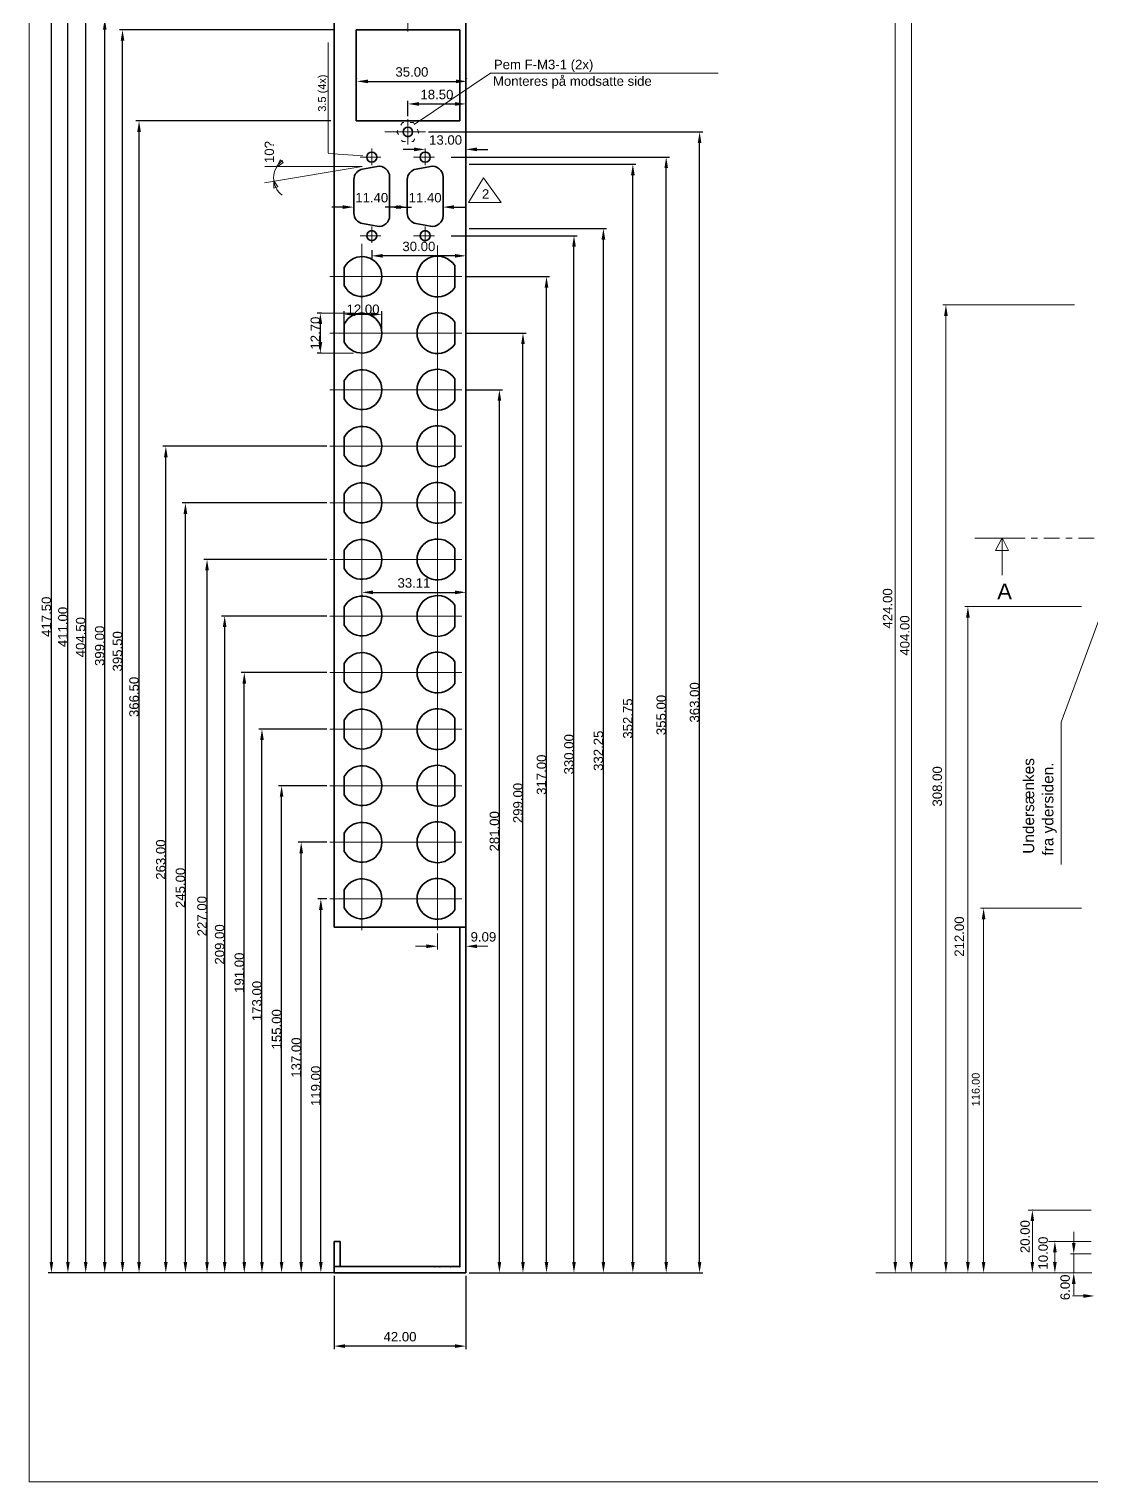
# Model space of a CAD drawing. Extents: x 20 to 965, y 10 to 705.
# Drawn here: x 20 to 358.3, y 10 to 472.3 of the extents above; entities that cross this region are included whole.
import ezdxf
from ezdxf.enums import TextEntityAlignment as Align

# ---------------------------------------------------------------- set-up
doc = ezdxf.new("R2010")
doc.units = 0
doc.header["$MEASUREMENT"] = 0
doc.linetypes.add('CENT', pattern=[11, 5, -2, 2, -2])
doc.linetypes.add('SKJUL1', pattern=[3, 1, -2])
doc.layers.get('0').update_dxf_attribs({"linetype": 'CONTINUOUS'})
doc.layers.get('DEFPOINTS').update_dxf_attribs({"linetype": 'CONTINUOUS'})
for name, color, linetype, lineweight in [('110-1', 10, 'CONTINUOUS', 20), ('110-1M', 3, 'CONTINUOUS', 35), ('110-2DIM', 1, 'CONTINUOUS', 13)]:
    doc.layers.add(name, color=color, linetype=linetype, lineweight=lineweight)
doc.styles.get("Standard").update_dxf_attribs({"font": 'ARIAL.TTF'})
doc.dimstyles.get("Standard").update_dxf_attribs({"dimtxt": 0.18, "dimasz": 0.18, "dimexe": 0.18, "dimexo": 0.0625, "dimgap": 0.09, "dimtad": 0, "dimtih": 1, "dimtoh": 1, "dimdec": 4, "dimzin": 0, "dimdsep": 46, "dimtxsty": 'Standard', "dimcen": 0.09, "dimadec": 0, "dimazin": 0, "dimtfac": 1, "dimtdec": 4, "dimtofl": 0, "dimtmove": 0, "dimatfit": 3, "dimfxl": 0, "dimtolj": 1, "dimtzin": 0, "dimarcsym": 0})

# ---------------------------------------------------------------- blocks, each defined once
blk = doc.blocks.new('*D6')
at = {"color": 0, "linetype": 'ByBlock'}
for p, q in [((61.57, 294.43), (58.07, 294.43)), ((65.07, 294.19), (65.07, 293.43)), ((76.47, 295.34), (76.47, 295.43)), ((79.97, 294.43), (83.47, 294.43))]:
    blk.add_line(p, q, dxfattribs=at)
for points in [[(61.57, 295.01), (61.57, 293.85), (65.07, 294.43)], [(79.97, 295.01), (79.97, 293.85), (76.47, 294.43)]]:
    blk.add_solid(points, dxfattribs=at)
at = {"layer": 'DEFPOINTS', "color": 0, "linetype": 'ByBlock'}
for p in [(65.07, 295.19), (76.47, 294.43), (76.47, 294.34)]:
    blk.add_point(p, dxfattribs=at)
at = {"color": 0, "linetype": 'ByBlock'}
blk.add_text('11.40', height=3, dxfattribs=at).set_placement((70.77, 297.43), align=Align.MIDDLE_CENTER)
blk = doc.blocks.new('*D7')
at = {"color": 0, "linetype": 'ByBlock'}
for p, q in [((125.46, 287.29), (151.57, 287.29)), ((121.96, 286.53), (121.96, 286.29)), ((155.07, 286.53), (155.07, 286.29))]:
    blk.add_line(p, q, dxfattribs=at)
for points in [[(125.46, 287.87), (125.46, 286.7), (121.96, 287.29)], [(151.57, 287.87), (151.57, 286.7), (155.07, 287.29)]]:
    blk.add_solid(points, dxfattribs=at)
at = {"layer": 'DEFPOINTS', "color": 0, "linetype": 'ByBlock'}
for p in [(121.96, 287.53), (155.07, 287.53), (155.07, 287.29)]:
    blk.add_point(p, dxfattribs=at)
at = {"color": 0, "linetype": 'ByBlock'}
blk.add_text('33.11', height=3, dxfattribs=at).set_placement((138.52, 290.29), align=Align.MIDDLE_CENTER)
blk = doc.blocks.new('*D8')
at = {"color": 0, "linetype": 'ByBlock'}
for p, q in [((113.07, 75.53), (113.07, 52.21)), ((155.07, 75.53), (155.07, 52.21)), ((151.57, 53.21), (116.57, 53.21))]:
    blk.add_line(p, q, dxfattribs=at)
for points in [[(116.57, 53.8), (116.57, 52.63), (113.07, 53.21)], [(151.57, 53.8), (151.57, 52.63), (155.07, 53.21)]]:
    blk.add_solid(points, dxfattribs=at)
at = {"layer": 'DEFPOINTS', "color": 0, "linetype": 'ByBlock'}
for p in [(113.07, 76.53), (155.07, 76.53), (113.07, 53.21)]:
    blk.add_point(p, dxfattribs=at)
at = {"color": 0, "linetype": 'ByBlock'}
blk.add_text('42.00', height=3, dxfattribs=at).set_placement((134.07, 56.21), align=Align.MIDDLE_CENTER)
blk = doc.blocks.new('*D10')
at = {"color": 0, "linetype": 'ByBlock'}
for p, q in [((120.07, 452.53), (120.07, 452.58)), ((123.57, 451.58), (151.57, 451.58)), ((155.07, 452.53), (155.07, 452.58))]:
    blk.add_line(p, q, dxfattribs=at)
for points in [[(123.57, 452.16), (123.57, 450.99), (120.07, 451.58)], [(151.57, 452.16), (151.57, 450.99), (155.07, 451.58)]]:
    blk.add_solid(points, dxfattribs=at)
at = {"layer": 'DEFPOINTS', "color": 0, "linetype": 'ByBlock'}
for p in [(120.07, 451.53), (155.07, 451.58), (155.07, 451.53)]:
    blk.add_point(p, dxfattribs=at)
at = {"color": 0, "linetype": 'ByBlock'}
blk.add_text('35.00', height=3, dxfattribs=at).set_placement((137.57, 454.58), align=Align.MIDDLE_CENTER)
blk = doc.blocks.new('*D12')
at = {"color": 0, "linetype": 'ByBlock'}
for p, q in [((155.07, 499.53), (155.07, 447.45)), ((136.58, 444.56), (136.58, 449.45)), ((140.08, 448.45), (151.57, 448.45))]:
    blk.add_line(p, q, dxfattribs=at)
for points in [[(140.08, 449.03), (140.08, 447.87), (136.58, 448.45)], [(151.57, 449.03), (151.57, 447.87), (155.07, 448.45)]]:
    blk.add_solid(points, dxfattribs=at)
at = {"layer": 'DEFPOINTS', "color": 0, "linetype": 'ByBlock'}
for p in [(155.07, 500.53), (155.07, 448.45), (136.58, 443.56)]:
    blk.add_point(p, dxfattribs=at)
at = {"color": 0, "linetype": 'ByBlock'}
blk.add_text('18.50', height=3, dxfattribs=at).set_placement((145.82, 451.45), align=Align.MIDDLE_CENTER)
blk = doc.blocks.new('*D32')
at = {"layer": '110-2DIM', "color": 0, "lineweight": -2}
for p, q in [((116.07, 443.03), (54.01, 443.03)), ((55.01, 80.03), (55.01, 439.53)), ((116.07, 76.53), (54.01, 76.53))]:
    blk.add_line(p, q, dxfattribs=at)
at = {"layer": '110-2DIM', "color": 0}
for points in [[(54.43, 439.53), (55.59, 439.53), (55.01, 443.03)], [(54.43, 80.03), (55.59, 80.03), (55.01, 76.53)]]:
    blk.add_solid(points, dxfattribs=at)
at = {"layer": 'DEFPOINTS', "color": 0}
for p in [(55.01, 443.03), (117.07, 443.03), (117.07, 76.53)]:
    blk.add_point(p, dxfattribs=at)
at = {"layer": '110-2DIM', "color": 0, "insert": (53.42, 259.78), "char_height": 3, "attachment_point": 5, "rotation": 90}
blk.add_mtext('\\A1;366.50', dxfattribs=at)
blk = doc.blocks.new('*D31')
at = {"layer": '110-2DIM', "color": 0, "lineweight": -2}
for p, q in [((117.29, 472.03), (48.75, 472.03)), ((49.75, 80.03), (49.75, 468.53)), ((117.29, 76.53), (48.75, 76.53))]:
    blk.add_line(p, q, dxfattribs=at)
at = {"layer": '110-2DIM', "color": 0}
for points in [[(49.17, 468.53), (50.34, 468.53), (49.75, 472.03)], [(49.17, 80.03), (50.34, 80.03), (49.75, 76.53)]]:
    blk.add_solid(points, dxfattribs=at)
at = {"layer": 'DEFPOINTS', "color": 0}
for p in [(49.75, 472.03), (118.29, 472.03), (118.29, 76.53)]:
    blk.add_point(p, dxfattribs=at)
at = {"layer": '110-2DIM', "color": 0, "insert": (48.16, 274.28), "char_height": 3, "attachment_point": 5, "rotation": 90}
blk.add_mtext('\\A1;395.50', dxfattribs=at)
blk = doc.blocks.new('*D30')
at = {"layer": '110-2DIM', "color": 0, "lineweight": -2}
for p, q in [((117.69, 475.53), (43.09, 475.53)), ((44.09, 80.03), (44.09, 472.03)), ((117.69, 76.53), (43.09, 76.53))]:
    blk.add_line(p, q, dxfattribs=at)
at = {"layer": '110-2DIM', "color": 0}
for points in [[(43.51, 472.03), (44.68, 472.03), (44.09, 475.53)], [(43.51, 80.03), (44.68, 80.03), (44.09, 76.53)]]:
    blk.add_solid(points, dxfattribs=at)
at = {"layer": 'DEFPOINTS', "color": 0}
for p in [(44.09, 475.53), (118.69, 475.53), (118.69, 76.53)]:
    blk.add_point(p, dxfattribs=at)
at = {"layer": '110-2DIM', "color": 0, "insert": (42.5, 276.03), "char_height": 3, "attachment_point": 5, "rotation": 90}
blk.add_mtext('\\A1;399.00', dxfattribs=at)
blk = doc.blocks.new('*D29')
at = {"layer": '110-2DIM', "color": 0, "lineweight": -2}
for p, q in [((116.88, 481.03), (37.03, 481.03)), ((38.03, 80.03), (38.03, 477.53)), ((116.88, 76.53), (37.03, 76.53))]:
    blk.add_line(p, q, dxfattribs=at)
at = {"layer": '110-2DIM', "color": 0}
for points in [[(37.45, 477.53), (38.61, 477.53), (38.03, 481.03)], [(37.45, 80.03), (38.61, 80.03), (38.03, 76.53)]]:
    blk.add_solid(points, dxfattribs=at)
at = {"layer": 'DEFPOINTS', "color": 0}
for p in [(38.03, 481.03), (117.88, 481.03), (117.88, 76.53)]:
    blk.add_point(p, dxfattribs=at)
at = {"layer": '110-2DIM', "color": 0, "insert": (36.44, 278.78), "char_height": 3, "attachment_point": 5, "rotation": 90}
blk.add_mtext('\\A1;404.50', dxfattribs=at)
blk = doc.blocks.new('*D28')
at = {"layer": '110-2DIM', "color": 0, "lineweight": -2}
for p, q in [((116.88, 487.53), (31.37, 487.53)), ((32.37, 80.03), (32.37, 484.03)), ((116.88, 76.53), (31.37, 76.53))]:
    blk.add_line(p, q, dxfattribs=at)
at = {"layer": '110-2DIM', "color": 0}
for points in [[(31.78, 484.03), (32.95, 484.03), (32.37, 487.53)], [(31.78, 80.03), (32.95, 80.03), (32.37, 76.53)]]:
    blk.add_solid(points, dxfattribs=at)
at = {"layer": 'DEFPOINTS', "color": 0}
for p in [(32.37, 487.53), (117.88, 487.53), (117.88, 76.53)]:
    blk.add_point(p, dxfattribs=at)
at = {"layer": '110-2DIM', "color": 0, "insert": (30.78, 282.03), "char_height": 3, "attachment_point": 5, "rotation": 90}
blk.add_mtext('\\A1;411.00', dxfattribs=at)
blk = doc.blocks.new('*D27')
at = {"layer": '110-2DIM', "color": 0, "lineweight": -2}
for p, q in [((116.07, 494.03), (26.11, 494.03)), ((27.11, 80.03), (27.11, 490.53)), ((116.07, 76.53), (26.11, 76.53))]:
    blk.add_line(p, q, dxfattribs=at)
at = {"layer": '110-2DIM', "color": 0}
for points in [[(26.53, 490.53), (27.7, 490.53), (27.11, 494.03)], [(26.53, 80.03), (27.7, 80.03), (27.11, 76.53)]]:
    blk.add_solid(points, dxfattribs=at)
at = {"layer": 'DEFPOINTS', "color": 0}
for p in [(27.11, 494.03), (117.07, 494.03), (117.07, 76.53)]:
    blk.add_point(p, dxfattribs=at)
at = {"layer": '110-2DIM', "color": 0, "insert": (25.52, 285.28), "char_height": 3, "attachment_point": 5, "rotation": 90}
blk.add_mtext('\\A1;417.50', dxfattribs=at)
blk = doc.blocks.new('*D43')
at = {"layer": '110-2DIM', "color": 0, "lineweight": -2}
for p, q in [((120.31, 376.37), (120.31, 382.52)), ((123.81, 381.52), (128.81, 381.52)), ((132.31, 376.37), (132.31, 382.52))]:
    blk.add_line(p, q, dxfattribs=at)
at = {"layer": '110-2DIM', "color": 0}
for points in [[(123.81, 382.1), (123.81, 380.94), (120.31, 381.52)], [(128.81, 382.1), (128.81, 380.94), (132.31, 381.52)]]:
    blk.add_solid(points, dxfattribs=at)
at = {"layer": 'DEFPOINTS', "color": 0}
for p in [(132.31, 381.52), (120.31, 375.37), (132.31, 375.37)]:
    blk.add_point(p, dxfattribs=at)
at = {"layer": '110-2DIM', "color": 0, "insert": (126.31, 383.11), "char_height": 3, "attachment_point": 5}
blk.add_mtext('\\A1;12.00', dxfattribs=at)
blk = doc.blocks.new('*D42')
at = {"layer": '110-2DIM', "color": 0, "lineweight": -2}
for p, q in [((113.07, 381.88), (111.72, 381.88)), ((112.72, 372.68), (112.72, 378.38)), ((113.07, 369.18), (111.72, 369.18))]:
    blk.add_line(p, q, dxfattribs=at)
at = {"layer": '110-2DIM', "color": 0}
for points in [[(112.13, 378.38), (113.3, 378.38), (112.72, 381.88)], [(112.13, 372.68), (113.3, 372.68), (112.72, 369.18)]]:
    blk.add_solid(points, dxfattribs=at)
at = {"layer": 'DEFPOINTS', "color": 0}
for p in [(112.72, 381.88), (114.07, 381.88), (114.07, 369.18)]:
    blk.add_point(p, dxfattribs=at)
at = {"layer": '110-2DIM', "color": 0, "insert": (111.13, 375.53), "char_height": 3, "attachment_point": 5, "rotation": 90}
blk.add_mtext('\\A1;12.70', dxfattribs=at)
blk = doc.blocks.new('*D41')
at = {"layer": '110-2DIM', "color": 0, "lineweight": -2}
for p, q in [((114.77, 195.52), (111.87, 195.52)), ((112.87, 80.03), (112.87, 192.02)), ((116.07, 76.53), (111.87, 76.53))]:
    blk.add_line(p, q, dxfattribs=at)
at = {"layer": '110-2DIM', "color": 0}
for points in [[(112.29, 192.02), (113.46, 192.02), (112.87, 195.52)], [(112.29, 80.03), (113.46, 80.03), (112.87, 76.53)]]:
    blk.add_solid(points, dxfattribs=at)
at = {"layer": 'DEFPOINTS', "color": 0}
for p in [(112.87, 195.52), (115.77, 195.52), (117.07, 76.53)]:
    blk.add_point(p, dxfattribs=at)
at = {"layer": '110-2DIM', "color": 0, "insert": (111.28, 136.02), "char_height": 3, "attachment_point": 5, "rotation": 90}
blk.add_mtext('\\A1;119.00', dxfattribs=at)
blk = doc.blocks.new('*D40')
at = {"layer": '110-2DIM', "color": 0, "lineweight": -2}
for p, q in [((114.77, 213.52), (105.63, 213.52)), ((106.63, 80.03), (106.63, 210.02)), ((116.07, 76.53), (105.63, 76.53))]:
    blk.add_line(p, q, dxfattribs=at)
at = {"layer": '110-2DIM', "color": 0}
for points in [[(106.04, 210.02), (107.21, 210.02), (106.63, 213.52)], [(106.04, 80.03), (107.21, 80.03), (106.63, 76.53)]]:
    blk.add_solid(points, dxfattribs=at)
at = {"layer": 'DEFPOINTS', "color": 0}
for p in [(106.63, 213.52), (115.77, 213.52), (117.07, 76.53)]:
    blk.add_point(p, dxfattribs=at)
at = {"layer": '110-2DIM', "color": 0, "insert": (105.04, 145.02), "char_height": 3, "attachment_point": 5, "rotation": 90}
blk.add_mtext('\\A1;137.00', dxfattribs=at)
blk = doc.blocks.new('*D39')
at = {"layer": '110-2DIM', "color": 0, "lineweight": -2}
for p, q in [((114.77, 231.52), (99.38, 231.52)), ((100.38, 80.03), (100.38, 228.02)), ((116.07, 76.53), (99.38, 76.53))]:
    blk.add_line(p, q, dxfattribs=at)
at = {"layer": '110-2DIM', "color": 0}
for points in [[(99.8, 228.02), (100.96, 228.02), (100.38, 231.52)], [(99.8, 80.03), (100.96, 80.03), (100.38, 76.53)]]:
    blk.add_solid(points, dxfattribs=at)
at = {"layer": 'DEFPOINTS', "color": 0}
for p in [(100.38, 231.52), (115.77, 231.52), (117.07, 76.53)]:
    blk.add_point(p, dxfattribs=at)
at = {"layer": '110-2DIM', "color": 0, "insert": (98.79, 154.02), "char_height": 3, "attachment_point": 5, "rotation": 90}
blk.add_mtext('\\A1;155.00', dxfattribs=at)
blk = doc.blocks.new('*D38')
at = {"layer": '110-2DIM', "color": 0, "lineweight": -2}
for p, q in [((114.77, 249.52), (93.13, 249.52)), ((94.13, 80.03), (94.13, 246.02)), ((116.07, 76.53), (93.13, 76.53))]:
    blk.add_line(p, q, dxfattribs=at)
at = {"layer": '110-2DIM', "color": 0}
for points in [[(93.55, 246.02), (94.72, 246.02), (94.13, 249.52)], [(93.55, 80.03), (94.72, 80.03), (94.13, 76.53)]]:
    blk.add_solid(points, dxfattribs=at)
at = {"layer": 'DEFPOINTS', "color": 0}
for p in [(94.13, 249.52), (115.77, 249.52), (117.07, 76.53)]:
    blk.add_point(p, dxfattribs=at)
at = {"layer": '110-2DIM', "color": 0, "insert": (92.54, 163.02), "char_height": 3, "attachment_point": 5, "rotation": 90}
blk.add_mtext('\\A1;173.00', dxfattribs=at)
blk = doc.blocks.new('*D37')
at = {"layer": '110-2DIM', "color": 0, "lineweight": -2}
for p, q in [((114.77, 267.52), (87.51, 267.52)), ((88.51, 80.03), (88.51, 264.02)), ((116.07, 76.53), (87.51, 76.53))]:
    blk.add_line(p, q, dxfattribs=at)
at = {"layer": '110-2DIM', "color": 0}
for points in [[(87.93, 264.02), (89.1, 264.02), (88.51, 267.52)], [(87.93, 80.03), (89.1, 80.03), (88.51, 76.53)]]:
    blk.add_solid(points, dxfattribs=at)
at = {"layer": 'DEFPOINTS', "color": 0}
for p in [(88.51, 267.52), (115.77, 267.52), (117.07, 76.53)]:
    blk.add_point(p, dxfattribs=at)
at = {"layer": '110-2DIM', "color": 0, "insert": (86.92, 172.02), "char_height": 3, "attachment_point": 5, "rotation": 90}
blk.add_mtext('\\A1;191.00', dxfattribs=at)
blk = doc.blocks.new('*D36')
at = {"layer": '110-2DIM', "color": 0, "lineweight": -2}
for p, q in [((114.77, 285.52), (81.27, 285.52)), ((82.27, 80.03), (82.27, 282.02)), ((116.07, 76.53), (81.27, 76.53))]:
    blk.add_line(p, q, dxfattribs=at)
at = {"layer": '110-2DIM', "color": 0}
for points in [[(81.68, 282.02), (82.85, 282.02), (82.27, 285.52)], [(81.68, 80.03), (82.85, 80.03), (82.27, 76.53)]]:
    blk.add_solid(points, dxfattribs=at)
at = {"layer": 'DEFPOINTS', "color": 0}
for p in [(82.27, 285.52), (115.77, 285.52), (117.07, 76.53)]:
    blk.add_point(p, dxfattribs=at)
at = {"layer": '110-2DIM', "color": 0, "insert": (80.68, 181.02), "char_height": 3, "attachment_point": 5, "rotation": 90}
blk.add_mtext('\\A1;209.00', dxfattribs=at)
blk = doc.blocks.new('*D35')
at = {"layer": '110-2DIM', "color": 0, "lineweight": -2}
for p, q in [((114.77, 303.52), (75.65, 303.52)), ((76.65, 80.03), (76.65, 300.02)), ((116.07, 76.53), (75.65, 76.53))]:
    blk.add_line(p, q, dxfattribs=at)
at = {"layer": '110-2DIM', "color": 0}
for points in [[(76.06, 300.02), (77.23, 300.02), (76.65, 303.52)], [(76.06, 80.03), (77.23, 80.03), (76.65, 76.53)]]:
    blk.add_solid(points, dxfattribs=at)
at = {"layer": 'DEFPOINTS', "color": 0}
for p in [(76.65, 303.52), (115.77, 303.52), (117.07, 76.53)]:
    blk.add_point(p, dxfattribs=at)
at = {"layer": '110-2DIM', "color": 0, "insert": (75.06, 190.02), "char_height": 3, "attachment_point": 5, "rotation": 90}
blk.add_mtext('\\A1;227.00', dxfattribs=at)
blk = doc.blocks.new('*D34')
at = {"layer": '110-2DIM', "color": 0, "lineweight": -2}
for p, q in [((114.77, 321.52), (68.78, 321.52)), ((69.78, 80.03), (69.78, 318.02)), ((116.07, 76.53), (68.78, 76.53))]:
    blk.add_line(p, q, dxfattribs=at)
at = {"layer": '110-2DIM', "color": 0}
for points in [[(69.19, 318.02), (70.36, 318.02), (69.78, 321.52)], [(69.19, 80.03), (70.36, 80.03), (69.78, 76.53)]]:
    blk.add_solid(points, dxfattribs=at)
at = {"layer": 'DEFPOINTS', "color": 0}
for p in [(69.78, 321.52), (115.77, 321.52), (117.07, 76.53)]:
    blk.add_point(p, dxfattribs=at)
at = {"layer": '110-2DIM', "color": 0, "insert": (68.19, 199.02), "char_height": 3, "attachment_point": 5, "rotation": 90}
blk.add_mtext('\\A1;245.00', dxfattribs=at)
blk = doc.blocks.new('*D33')
at = {"layer": '110-2DIM', "color": 0, "lineweight": -2}
for p, q in [((114.77, 339.52), (62.53, 339.52)), ((63.53, 80.03), (63.53, 336.02)), ((116.07, 76.53), (62.53, 76.53))]:
    blk.add_line(p, q, dxfattribs=at)
at = {"layer": '110-2DIM', "color": 0}
for points in [[(62.95, 336.02), (64.11, 336.02), (63.53, 339.52)], [(62.95, 80.03), (64.11, 80.03), (63.53, 76.53)]]:
    blk.add_solid(points, dxfattribs=at)
at = {"layer": 'DEFPOINTS', "color": 0}
for p in [(63.53, 339.52), (115.77, 339.52), (117.07, 76.53)]:
    blk.add_point(p, dxfattribs=at)
at = {"layer": '110-2DIM', "color": 0, "insert": (61.94, 208.02), "char_height": 3, "attachment_point": 5, "rotation": 90}
blk.add_mtext('\\A1;263.00', dxfattribs=at)
blk = doc.blocks.new('*D51')
at = {"layer": '110-2DIM', "color": 0, "lineweight": -2}
for p, q in [((158.78, 357.52), (170.71, 357.52)), ((169.71, 80.03), (169.71, 354.02)), ((160.07, 76.53), (170.71, 76.53))]:
    blk.add_line(p, q, dxfattribs=at)
at = {"layer": '110-2DIM', "color": 0}
for points in [[(169.13, 354.02), (170.29, 354.02), (169.71, 357.52)], [(169.13, 80.03), (170.29, 80.03), (169.71, 76.53)]]:
    blk.add_solid(points, dxfattribs=at)
at = {"layer": 'DEFPOINTS', "color": 0}
for p in [(157.78, 357.52), (169.71, 357.52), (159.07, 76.53)]:
    blk.add_point(p, dxfattribs=at)
at = {"layer": '110-2DIM', "color": 0, "insert": (168.12, 217.02), "char_height": 3, "attachment_point": 5, "rotation": 90}
blk.add_mtext('\\A1;281.00', dxfattribs=at)
blk = doc.blocks.new('*D50')
at = {"layer": '110-2DIM', "color": 0, "lineweight": -2}
for p, q in [((158.78, 375.52), (178.21, 375.52)), ((177.21, 80.03), (177.21, 372.02)), ((160.07, 76.53), (178.21, 76.53))]:
    blk.add_line(p, q, dxfattribs=at)
at = {"layer": '110-2DIM', "color": 0}
for points in [[(176.62, 372.02), (177.79, 372.02), (177.21, 375.52)], [(176.62, 80.03), (177.79, 80.03), (177.21, 76.53)]]:
    blk.add_solid(points, dxfattribs=at)
at = {"layer": 'DEFPOINTS', "color": 0}
for p in [(157.78, 375.52), (177.21, 375.52), (159.07, 76.53)]:
    blk.add_point(p, dxfattribs=at)
at = {"layer": '110-2DIM', "color": 0, "insert": (175.62, 226.02), "char_height": 3, "attachment_point": 5, "rotation": 90}
blk.add_mtext('\\A1;299.00', dxfattribs=at)
blk = doc.blocks.new('*D49')
at = {"layer": '110-2DIM', "color": 0, "lineweight": -2}
for p, q in [((158.78, 393.52), (185.7, 393.52)), ((184.7, 80.03), (184.7, 390.02)), ((160.07, 76.53), (185.7, 76.53))]:
    blk.add_line(p, q, dxfattribs=at)
at = {"layer": '110-2DIM', "color": 0}
for points in [[(184.12, 390.02), (185.28, 390.02), (184.7, 393.52)], [(184.12, 80.03), (185.28, 80.03), (184.7, 76.53)]]:
    blk.add_solid(points, dxfattribs=at)
at = {"layer": 'DEFPOINTS', "color": 0}
for p in [(157.78, 393.52), (184.7, 393.52), (159.07, 76.53)]:
    blk.add_point(p, dxfattribs=at)
at = {"layer": '110-2DIM', "color": 0, "insert": (183.11, 235.02), "char_height": 3, "attachment_point": 5, "rotation": 90}
blk.add_mtext('\\A1;317.00', dxfattribs=at)
blk = doc.blocks.new('*D48')
at = {"layer": '110-2DIM', "color": 0, "lineweight": -2}
for p, q in [((154.33, 406.53), (194.44, 406.53)), ((193.44, 80.03), (193.44, 403.03)), ((160.07, 76.53), (194.44, 76.53))]:
    blk.add_line(p, q, dxfattribs=at)
at = {"layer": '110-2DIM', "color": 0}
for points in [[(192.86, 403.03), (194.03, 403.03), (193.44, 406.53)], [(192.86, 80.03), (194.03, 80.03), (193.44, 76.53)]]:
    blk.add_solid(points, dxfattribs=at)
at = {"layer": 'DEFPOINTS', "color": 0}
for p in [(153.33, 406.53), (193.44, 406.53), (159.07, 76.53)]:
    blk.add_point(p, dxfattribs=at)
at = {"layer": '110-2DIM', "color": 0, "insert": (191.85, 241.53), "char_height": 3, "attachment_point": 5, "rotation": 90}
blk.add_mtext('\\A1;330.00', dxfattribs=at)
blk = doc.blocks.new('*D47')
at = {"layer": '110-2DIM', "color": 0, "lineweight": -2}
for p, q in [((160.07, 408.78), (203.81, 408.78)), ((202.81, 80.03), (202.81, 405.28)), ((160.07, 76.53), (203.81, 76.53))]:
    blk.add_line(p, q, dxfattribs=at)
at = {"layer": '110-2DIM', "color": 0}
for points in [[(202.23, 405.28), (203.4, 405.28), (202.81, 408.78)], [(202.23, 80.03), (203.4, 80.03), (202.81, 76.53)]]:
    blk.add_solid(points, dxfattribs=at)
at = {"layer": 'DEFPOINTS', "color": 0}
for p in [(159.07, 408.78), (202.81, 408.78), (159.07, 76.53)]:
    blk.add_point(p, dxfattribs=at)
at = {"layer": '110-2DIM', "color": 0, "insert": (201.22, 242.65), "char_height": 3, "attachment_point": 5, "rotation": 90}
blk.add_mtext('\\A1;332.25', dxfattribs=at)
blk = doc.blocks.new('*D46')
at = {"layer": '110-2DIM', "color": 0, "lineweight": -2}
for p, q in [((160.07, 429.28), (213.18, 429.28)), ((212.18, 80.03), (212.18, 425.78)), ((160.07, 76.53), (213.18, 76.53))]:
    blk.add_line(p, q, dxfattribs=at)
at = {"layer": '110-2DIM', "color": 0}
for points in [[(211.6, 425.78), (212.77, 425.78), (212.18, 429.28)], [(211.6, 80.03), (212.77, 80.03), (212.18, 76.53)]]:
    blk.add_solid(points, dxfattribs=at)
at = {"layer": 'DEFPOINTS', "color": 0}
for p in [(159.07, 429.28), (212.18, 429.28), (159.07, 76.53)]:
    blk.add_point(p, dxfattribs=at)
at = {"layer": '110-2DIM', "color": 0, "insert": (210.59, 252.9), "char_height": 3, "attachment_point": 5, "rotation": 90}
blk.add_mtext('\\A1;352.75', dxfattribs=at)
blk = doc.blocks.new('*D45')
at = {"layer": '110-2DIM', "color": 0, "lineweight": -2}
for p, q in [((154.3, 431.52), (223.8, 431.52)), ((222.8, 80.03), (222.8, 428.02)), ((160.07, 76.53), (223.8, 76.53))]:
    blk.add_line(p, q, dxfattribs=at)
at = {"layer": '110-2DIM', "color": 0}
for points in [[(222.22, 428.02), (223.38, 428.02), (222.8, 431.52)], [(222.22, 80.03), (223.38, 80.03), (222.8, 76.53)]]:
    blk.add_solid(points, dxfattribs=at)
at = {"layer": 'DEFPOINTS', "color": 0}
for p in [(153.3, 431.52), (222.8, 431.52), (159.07, 76.53)]:
    blk.add_point(p, dxfattribs=at)
at = {"layer": '110-2DIM', "color": 0, "insert": (221.21, 254.03), "char_height": 3, "attachment_point": 5, "rotation": 90}
blk.add_mtext('\\A1;355.00', dxfattribs=at)
blk = doc.blocks.new('*D44')
at = {"layer": '110-2DIM', "color": 0, "lineweight": -2}
for p, q in [((147.17, 439.53), (234.42, 439.53)), ((233.42, 80.03), (233.42, 436.03)), ((160.07, 76.53), (234.42, 76.53))]:
    blk.add_line(p, q, dxfattribs=at)
at = {"layer": '110-2DIM', "color": 0}
for points in [[(232.84, 436.03), (234, 436.03), (233.42, 439.53)], [(232.84, 80.03), (234, 80.03), (233.42, 76.53)]]:
    blk.add_solid(points, dxfattribs=at)
at = {"layer": 'DEFPOINTS', "color": 0}
for p in [(146.17, 439.53), (233.42, 439.53), (159.07, 76.53)]:
    blk.add_point(p, dxfattribs=at)
at = {"layer": '110-2DIM', "color": 0, "insert": (231.83, 258.03), "char_height": 3, "attachment_point": 5, "rotation": 90}
blk.add_mtext('\\A1;363.00', dxfattribs=at)
blk = doc.blocks.new('*D13')
at = {"color": 0, "linetype": 'ByBlock'}
for p, q in [((142.57, 433.98), (139.07, 433.98)), ((146.07, 433.53), (146.07, 432.98)), ((159.07, 433.53), (159.07, 432.98)), ((162.57, 433.98), (166.07, 433.98))]:
    blk.add_line(p, q, dxfattribs=at)
for points in [[(142.57, 434.57), (142.57, 433.4), (146.07, 433.98)], [(162.57, 434.57), (162.57, 433.4), (159.07, 433.98)]]:
    blk.add_solid(points, dxfattribs=at)
at = {"layer": 'DEFPOINTS', "color": 0, "linetype": 'ByBlock'}
for p in [(146.07, 434.53), (146.07, 433.98), (159.07, 434.53)]:
    blk.add_point(p, dxfattribs=at)
at = {"color": 0, "linetype": 'ByBlock'}
blk.add_text('13.00', height=3, dxfattribs=at).set_placement((152.57, 436.98), align=Align.MIDDLE_CENTER)
blk = doc.blocks.new('*D14')
at = {"color": 0, "linetype": 'ByBlock'}
for p, q in [((129.07, 402.53), (129.07, 399.78)), ((159.07, 402.53), (159.07, 399.78)), ((155.57, 400.78), (132.57, 400.78))]:
    blk.add_line(p, q, dxfattribs=at)
for points in [[(132.57, 401.36), (132.57, 400.19), (129.07, 400.78)], [(155.57, 401.36), (155.57, 400.19), (159.07, 400.78)]]:
    blk.add_solid(points, dxfattribs=at)
at = {"layer": 'DEFPOINTS', "color": 0, "linetype": 'ByBlock'}
for p in [(129.07, 403.53), (159.07, 403.53), (129.07, 400.78)]:
    blk.add_point(p, dxfattribs=at)
at = {"color": 0, "linetype": 'ByBlock'}
blk.add_text('30.00', height=3, dxfattribs=at).set_placement((144.07, 403.78), align=Align.MIDDLE_CENTER)

msp = doc.modelspace()

# ---------------------------------------------------------------- linework, layer by layer
at = {"layer": '110-1'}
for p, q in [((20, 705), (20, 10)), ((20, 10), (965, 10))]:
    msp.add_line(p, q, dxfattribs=at)
at = {"layer": '110-1M'}
for p, q in [((117.07412, 500.52671), (117.07412, 186.52671)), ((159.07282, 76.52671), (159.07282, 500.52671)), ((124.07412, 443.02671), (124.07412, 472.02671)), ((124.07412, 472.02671), (157.07412, 472.02671)), ((157.07412, 472.02671), (157.07412, 443.02671)), ((157.07412, 443.02671), (124.07412, 443.02671)), ((130.77598, 428.55878), (126.17598, 427.73166)), ((147.77598, 428.55878), (143.17598, 427.73166)), ((123.37768, 413.7154), (123.37768, 424.38532)), ((134.77768, 425.21245), (134.77768, 412.86473)), ((140.37768, 413.7154), (140.37768, 424.38532)), ((151.77768, 425.21245), (151.77768, 412.86473)), ((130.75941, 409.52142), (126.15941, 410.37209)), ((147.75941, 409.52142), (143.15941, 410.37209)), ((120.31412, 390.62844), (120.31412, 396.42499)), ((155.48351, 390.06164), (155.48351, 396.99178)), ((120.31412, 372.62844), (120.31412, 378.42499)), ((155.48351, 372.06164), (155.48351, 378.99178)), ((155.48351, 354.06164), (155.48351, 360.99178)), ((120.31412, 354.62844), (120.31412, 360.42499)), ((120.31412, 336.62844), (120.31412, 342.42499)), ((155.48351, 336.06164), (155.48351, 342.99178)), ((120.31412, 318.62844), (120.31412, 324.42499)), ((155.48351, 318.06164), (155.48351, 324.99178)), ((120.31412, 300.62844), (120.31412, 306.42499)), ((155.48351, 300.06164), (155.48351, 306.99178)), ((120.31412, 282.62844), (120.31412, 288.42499)), ((155.48351, 282.06164), (155.48351, 288.99178)), ((120.31412, 264.62844), (120.31412, 270.42499)), ((155.48351, 264.06164), (155.48351, 270.99178)), ((120.31412, 246.62844), (120.31412, 252.42499)), ((155.48351, 246.06164), (155.48351, 252.99178)), ((120.31412, 228.62844), (120.31412, 234.42499)), ((155.48351, 228.06164), (155.48351, 234.99178)), ((120.31412, 210.62844), (120.31412, 216.42499)), ((155.48351, 210.06164), (155.48351, 216.99178)), ((155.48351, 192.06164), (155.48351, 198.99178)), ((120.31412, 192.62844), (120.31412, 198.42499)), ((159.07412, 186.52671), (117.07412, 186.52671)), ((157.07282, 78.52671), (157.07282, 186.52671)), ((117.07282, 76.52671), (117.07282, 86.52671)), ((117.07282, 86.52671), (119.07282, 86.52671)), ((119.07282, 86.52671), (119.07282, 78.52671)), ((119.07282, 78.52671), (117.07282, 78.52671)), ((117.07282, 76.52671), (159.07282, 76.52671)), ((119.07282, 78.52671), (157.07282, 78.52671))]:
    msp.add_line(p, q, dxfattribs=at)
at = {"layer": '110-1M', "linetype": 'Continuous'}
msp.add_circle((140.57, 439.53), 1.5, dxfattribs=at)
at = {"layer": '110-1M'}
for centre in [(129.07768, 431.52832), (146.07768, 431.52832), (129.07768, 406.52832), (146.07768, 406.52832)]:
    msp.add_circle(centre, 1.6, dxfattribs=at)
for centre, radius, start, end in [((126.77768, 424.38532), 3.4, 100.1934083, 180), ((131.37768, 425.21245), 3.4, 0, 100.1934083), ((143.77768, 424.38532), 3.4, 100.1934083, 180), ((148.37768, 425.21245), 3.4, 0, 100.1934083), ((126.77768, 413.7154), 3.4, 180, 259.5227494), ((131.37768, 412.86473), 3.4, 259.5227494, 0), ((143.77768, 413.7154), 3.4, 180, 259.5227494), ((148.37768, 412.86473), 3.4, 259.5227494, 0), ((125.96412, 393.52671), 6.35, 207.1564215, 152.8435785), ((149.98412, 393.52671), 6.5, 32.2143195, 327.7856805), ((125.96412, 375.52671), 6.35, 207.1564215, 152.8435785), ((149.98412, 375.52671), 6.5, 32.2143195, 327.7856805), ((125.96412, 357.52671), 6.35, 207.1564215, 152.8435785), ((149.98412, 357.52671), 6.5, 32.2143195, 327.7856805), ((125.96412, 339.52671), 6.35, 207.1564215, 152.8435785), ((149.98412, 339.52671), 6.5, 32.2143195, 327.7856805), ((125.96412, 321.52671), 6.35, 207.1564215, 152.8435785), ((149.98412, 321.52671), 6.5, 32.2143195, 327.7856805), ((125.96412, 303.52671), 6.35, 207.1564215, 152.8435785), ((149.98412, 303.52671), 6.5, 32.2143195, 327.7856805), ((125.96412, 285.52671), 6.35, 207.1564215, 152.8435785), ((149.98412, 285.52671), 6.5, 32.2143195, 327.7856805), ((125.96412, 267.52671), 6.35, 207.1564215, 152.8435785), ((149.98412, 267.52671), 6.5, 32.2143195, 327.7856805), ((125.96412, 249.52671), 6.35, 207.1564215, 152.8435785), ((149.98412, 249.52671), 6.5, 32.2143195, 327.7856805), ((125.96412, 231.52671), 6.35, 207.1564215, 152.8435785), ((149.98412, 231.52671), 6.5, 32.2143195, 327.7856805), ((125.96412, 213.52671), 6.35, 207.1564215, 152.8435785), ((149.98412, 213.52671), 6.5, 32.2143195, 327.7856805), ((125.96412, 195.52671), 6.35, 207.1564215, 152.8435785), ((149.98412, 195.52671), 6.5, 32.2143195, 327.7856805)]:
    msp.add_arc(centre, radius, start, end, dxfattribs=at)
at = {"layer": '110-1M', "color": 0, "linetype": 'ByBlock'}
for p in [(149.22282, 78.52671), (150.47282, 78.52671), (150.77282, 78.52671), (154.07282, 78.52671), (157.07282, 78.52671), (157.07282, 78.52671), (157.07282, 78.52671), (157.07282, 78.52671)]:
    msp.add_point(p, dxfattribs=at)
at = {"layer": '110-2DIM', "color": 0, "linetype": 'ByBlock'}
msp.add_line((295.70047, 80.02671), (295.70047, 497.02671), dxfattribs=at)
at = {"layer": '110-2DIM', "color": 1, "linetype": 'Continuous'}
for p, q in [((140.57596, 479.56306), (140.57596, 471.51305)), ((140.57596, 443.56306), (140.57596, 435.51305)), ((125.95964, 383.60509), (125.95964, 403.89725)), ((136.88749, 393.52192), (115.77218, 393.52192)), ((125.95964, 365.60509), (125.95964, 385.89725)), ((136.88749, 375.52192), (115.77218, 375.52192)), ((125.95964, 347.60509), (125.95964, 367.89725)), ((136.88749, 357.52192), (115.77218, 357.52192)), ((125.95964, 329.60509), (125.95964, 349.89725)), ((136.88749, 339.52192), (115.77218, 339.52192)), ((125.95964, 311.60509), (125.95964, 331.89725)), ((136.88749, 321.52192), (115.77218, 321.52192)), ((125.95964, 293.60509), (125.95964, 313.89725)), ((136.88749, 303.52192), (115.77218, 303.52192)), ((125.95964, 275.60509), (125.95964, 295.89725)), ((136.88749, 285.52192), (115.77218, 285.52192)), ((125.95964, 257.60509), (125.95964, 277.89725)), ((136.88749, 267.52192), (115.77218, 267.52192)), ((125.95964, 239.60509), (125.95964, 259.89725)), ((136.88749, 249.52192), (115.77218, 249.52192)), ((125.95964, 221.60509), (125.95964, 241.89725)), ((136.88749, 231.52192), (115.77218, 231.52192)), ((125.95964, 203.60509), (125.95964, 223.89725)), ((136.88749, 213.52192), (115.77218, 213.52192)), ((125.95964, 185.60509), (125.95964, 205.89725)), ((136.88749, 195.52192), (115.77218, 195.52192))]:
    msp.add_line(p, q, dxfattribs=at)
at = {"layer": '110-2DIM', "linetype": 'ByBlock'}
for p, q in [((300.82246, 80.02671), (300.82246, 477.02671)), ((352.77412, 384.52671), (310.81562, 384.52671)), ((311.81562, 80.02671), (311.81562, 381.02671)), ((355.00412, 288.52671), (317.81562, 288.52671)), ((318.81562, 80.02671), (318.81562, 285.02671)), ((355.00412, 192.52671), (322.81562, 192.52671)), ((323.81562, 80.02671), (323.81562, 189.02671)), ((358.07412, 96.51826), (337.96412, 96.51826)), ((339.33562, 80.02671), (339.33562, 93.01826)), ((352.51562, 86.02671), (352.51562, 89.52671)), ((352.41189, 86.52671), (344.50562, 86.52671)), ((358.07412, 86.52671), (352.17995, 86.52671)), ((346.50562, 80.02671), (346.50562, 83.02671)), ((358.07412, 82.52671), (351.51562, 82.52671)), ((352.51562, 82.52671), (352.51562, 76.52671)), ((358.232, 76.52671), (322.81562, 76.52671)), ((358.07412, 76.52671), (329.51562, 76.52671)), ((358.07412, 76.52671), (337.51562, 76.52671)), ((358.07412, 76.52671), (351.51562, 76.52671)), ((352.51562, 73.02671), (352.51562, 69.52671)), ((355.57412, 69.16978), (352.07412, 69.16978))]:
    msp.add_line(p, q, dxfattribs=at)
at = {"layer": '110-2DIM'}
for p, q in [((115.19581, 432.87427), (115.19581, 468.03496)), ((142.54015, 441.86897), (166.88022, 458.26304)), ((166.88022, 458.26304), (239.37231, 458.26304)), ((124.0766, 445.7014), (124.0766, 456.78418)), ((146.17397, 439.52781), (133.19424, 439.52737)), ((99.87869, 430.63308), (98.94156, 428.48899)), ((100.86711, 429.84959), (99.87869, 430.63308)), ((126.22664, 431.89733), (115.23502, 432.72139)), ((125.37768, 431.52832), (132.00221, 431.52832)), ((129.07768, 434.27832), (129.07768, 428.96773)), ((142.37768, 431.52832), (149.00221, 431.52832)), ((146.07768, 434.27832), (146.07768, 428.96773)), ((125.98884, 428.53201), (94.91148, 423.2982)), ((125.98884, 428.53201), (95.09278, 428.53201)), ((98.94156, 428.48899), (100.86711, 429.84959)), ((99.13936, 422.05603), (97.86741, 424.02007)), ((97.86741, 424.02007), (97.94073, 421.66347)), ((97.94073, 421.66347), (99.13936, 422.05603)), ((164.63485, 424.942), (159.86603, 417.05177)), ((170.22587, 417.05177), (164.63485, 424.942)), ((159.86603, 417.05177), (170.22587, 417.05177)), ((129.07768, 404.27832), (129.07768, 409.40725)), ((146.07768, 404.27832), (146.07768, 409.40725)), ((125.37768, 406.52832), (132.00221, 406.52832)), ((142.37768, 406.52832), (149.00221, 406.52832)), ((149.98412, 383.52671), (149.98412, 403.42447)), ((136.88749, 393.52192), (157.77559, 393.52192)), ((149.98412, 365.52671), (149.98412, 385.42447)), ((113.07412, 381.87671), (123.23966, 381.87671)), ((136.88749, 375.52192), (157.77559, 375.52192)), ((113.07412, 369.17671), (123.23966, 369.17671)), ((149.98412, 347.52671), (149.98412, 367.42447)), ((136.88749, 357.52192), (157.77559, 357.52192)), ((149.98412, 329.52671), (149.98412, 349.42447)), ((136.88749, 339.52192), (157.77559, 339.52192)), ((149.98412, 311.52671), (149.98412, 331.42447)), ((136.88749, 321.52192), (157.77559, 321.52192)), ((149.98412, 293.52671), (149.98412, 313.42447)), ((334.64386, 310.23939), (321.28074, 310.23939)), ((136.88749, 303.52192), (157.77559, 303.52192)), ((149.98412, 275.52671), (149.98412, 295.42447)), ((136.88749, 285.52192), (157.77559, 285.52192)), ((361.28412, 286.17671), (348.46412, 251.74671)), ((149.98412, 257.52671), (149.98412, 277.42447)), ((136.88749, 267.52192), (157.77559, 267.52192)), ((149.98412, 239.52671), (149.98412, 259.42447)), ((348.46412, 251.74671), (348.46412, 206.46671)), ((136.88749, 249.52192), (157.77559, 249.52192)), ((149.98412, 221.52671), (149.98412, 241.42447)), ((136.88749, 231.52192), (157.77559, 231.52192)), ((149.98412, 203.52671), (149.98412, 223.42447)), ((136.88749, 213.52192), (157.77559, 213.52192)), ((149.98412, 185.52671), (149.98412, 205.42447)), ((136.88749, 195.52192), (157.77559, 195.52192))]:
    msp.add_line(p, q, dxfattribs=at)
at = {"layer": '110-2DIM', "color": 1, "linetype": 'ByBlock'}
for p, q in [((159.07412, 444.52671), (159.07412, 444.54965)), ((146.48412, 180.43985), (142.98412, 180.43985)), ((149.98412, 184.52671), (149.98412, 179.43985)), ((162.57412, 180.43985), (166.07412, 180.43985)), ((358.05259, 76.52671), (289.49408, 76.52671)), ((357.48259, 76.52671), (294.01404, 76.52671)), ((357.88388, 76.52671), (321.32538, 76.52671))]:
    msp.add_line(p, q, dxfattribs=at)
at = {"layer": '110-2DIM', "linetype": 'CENT'}
msp.add_line((321.00262, 310.26814), (829.43194, 310.26814), dxfattribs=at)
at = {"layer": '110-2DIM', "linetype": 'Continuous'}
for p, q in [((329.76021, 310.34452), (327.63231, 306.31739)), ((329.76021, 310.34452), (329.76021, 298.52295)), ((329.76021, 310.34452), (331.78173, 306.31739)), ((327.63231, 306.31739), (331.78173, 306.31739))]:
    msp.add_line(p, q, dxfattribs=at)
at = {"layer": '110-2DIM', "color": 1, "linetype": 'SKJUL1'}
msp.add_lwpolyline([(138.82461, 436.53774), (142.28868, 436.52232), (144.03407, 439.51458), (142.31539, 442.52226), (138.85132, 442.53768), (137.10593, 439.54542)], close=True, dxfattribs=at)
at = {"layer": '110-2DIM'}
msp.add_arc((104.70013, 424.8629), 6.87346, 125.9144346, 232.4461901, dxfattribs=at)
at = {"layer": '110-2DIM', "color": 1, "linetype": 'ByBlock'}
for p in [(157.07412, 471.52671), (159.07412, 443.54965), (159.07412, 443.52671), (159.07412, 180.43985)]:
    msp.add_point(p, dxfattribs=at)
at = {"layer": '110-2DIM', "linetype": 'ByBlock'}
for p in [(311.81562, 384.52671), (318.81562, 288.52671), (323.81562, 192.52671), (339.33562, 96.51826), (346.50562, 86.52671), (352.51562, 82.52671)]:
    msp.add_point(p, dxfattribs=at)
for points in [[(312.39895, 381.02671), (311.23228, 381.02671), (311.81562, 384.52671)], [(319.39895, 285.02671), (318.23228, 285.02671), (318.81562, 288.52671)], [(324.39895, 189.02671), (323.23228, 189.02671), (323.81562, 192.52671)], [(339.91895, 93.01826), (338.75228, 93.01826), (339.33562, 96.51826)], [(347.08895, 83.02671), (345.92228, 83.02671), (346.50562, 86.52671)], [(353.09895, 86.02671), (351.93228, 86.02671), (352.51562, 82.52671)], [(301.4058, 80.02671), (300.23913, 80.02671), (300.82246, 76.52671)], [(312.39895, 80.02671), (311.23228, 80.02671), (311.81562, 76.52671)], [(319.39895, 80.02671), (318.23228, 80.02671), (318.81562, 76.52671)], [(324.39895, 80.02671), (323.23228, 80.02671), (323.81562, 76.52671)], [(339.91895, 80.02671), (338.75228, 80.02671), (339.33562, 76.52671)], [(347.08895, 80.02671), (345.92228, 80.02671), (346.50562, 76.52671)], [(353.09895, 73.02671), (351.93228, 73.02671), (352.51562, 76.52671)], [(355.57412, 68.58645), (355.57412, 69.75311), (359.07412, 69.16978)]]:
    msp.add_solid(points, dxfattribs=at)
at = {"layer": '110-2DIM', "color": 1, "linetype": 'ByBlock'}
for points in [[(146.48412, 181.02319), (146.48412, 179.85652), (149.98412, 180.43985)], [(162.57412, 181.02319), (162.57412, 179.85652), (159.07412, 180.43985)], [(296.28381, 80.02671), (295.11714, 80.02671), (295.70047, 76.52671)]]:
    msp.add_solid(points, dxfattribs=at)
at = {"layer": 'DEFPOINTS', "color": 0, "linetype": 'ByBlock'}
for p in [(159.07412, 352.33164), (159.07412, 334.33164), (159.07412, 186.52671)]:
    msp.add_point(p, dxfattribs=at)

# ---------------------------------------------------------------- texts
at = {"layer": '110-2DIM'}
for s, p in [('Pem F-M3-1 (2x)', (167.94561, 459.50363)), ('Monteres på modsatte side', (167.65183, 454.21767)), ('2', (164.14152, 418.2982))]:
    msp.add_text(s, height=3, dxfattribs=at).set_placement(p)
for s, height, p in [(' 3.5 (4x)', 2.5, (114.49927, 445.00907)), ('10\x7f', 3, (97.97692, 429.64859)), ('Undersænkes', 3.5, (339.90412, 209.87671)), ('fra ydersiden.', 3.5, (346.03745, 209.29671)), ('20.00', 3, (338.51412, 82.81671))]:
    msp.add_text(s, height=height, rotation=90, dxfattribs=at).set_placement(p)
at = {"layer": '110-2DIM', "linetype": 'Continuous'}
msp.add_text('A', height=5, dxfattribs=at).set_placement((328.16428, 290.85841))
at = {"layer": '110-2DIM', "color": 1, "linetype": 'ByBlock'}
msp.add_text('424.00', height=3, rotation=90, dxfattribs=at).set_placement((294.74931, 281.52671))
at = {"layer": '110-2DIM', "linetype": 'ByBlock'}
for s, height, p in [('404.00', 3, (300.23077, 272.90171)), ('308.00', 3, (310.56562, 224.90171)), ('212.00', 3, (317.56562, 177.11005)), ('116.00', 2.5, (322.56562, 129.52671)), ('10.00', 3, (344.25562, 77.56838)), ('6.00', 3, (351.26562, 67.83676))]:
    msp.add_text(s, height=height, rotation=90, dxfattribs=at).set_placement(p)
at = {"layer": '110-2DIM', "color": 1, "linetype": 'ByBlock'}
msp.add_text('9.09', height=3, dxfattribs=at).set_placement((164.61923, 183.43985), align=Align.MIDDLE_CENTER)

# ---------------------------------------------------------------- dimensions: what is measured, and where the dimension line sits
at = {"layer": '110-2DIM'}
for base, p1, p2, picture, middle, set_off in [((159.07282, 448.44924), (140.57596, 443.56306), (159.07282, 500.52671), '*D12', (149.82439, 451.44924), (4, 0)), ((159.36353, 455.62697), (124.36353, 455.57696), (159.36353, 455.57696), '*D10', (141.86353, 458.62697), (4.28941, 4.05024)), ((134.77056, 415.61995), (123.37056, 416.38021), (134.77056, 415.52954), '*D6', (129.07056, 418.61995), (58.3, 121.19152)), ((151.77056, 415.61995), (140.37056, 416.38021), (151.77056, 415.52954), '*D6', (146.07056, 418.61995), (75.3, 121.19152)), ((129.07412, 400.12065), (159.07412, 402.86919), (129.07412, 402.86919), '*D14', (144.07412, 403.12065), (0, -0.65752)), ((159.07412, 293.04225), (125.96412, 293.2837), (159.07412, 293.2837), '*D7', (142.51912, 296.04225), (4, 5.75699)), ((117.07412, 53.21287), (159.07412, 76.52671), (117.07412, 76.52671), '*D8', (138.07412, 56.21287), (4, 0))]:
    dim = msp.add_linear_dim(base=base, p1=p1, p2=p2, dimstyle='Standard', dxfattribs=at)
    dim.commit()
    dim.dimension.update_dxf_attribs({"geometry": picture, "text_midpoint": middle, "insert": set_off})
for base, p1, p2, picture, middle in [((27.11227, 494.02671), (117.07412, 76.52671), (117.07412, 494.02671), '*D27', (25.52227, 285.27671)), ((32.36823, 487.52671), (117.88273, 76.52671), (117.88273, 487.52671), '*D28', (30.77823, 282.02671)), ((38.0285, 481.02671), (117.88273, 76.52671), (117.88273, 481.02671), '*D29', (36.4385, 278.77671)), ((44.09308, 475.52671), (118.69134, 76.52671), (118.69134, 475.52671), '*D30', (42.50308, 276.02671)), ((49.75334, 472.02671), (118.28703, 76.52671), (118.28703, 472.02671), '*D31', (48.16334, 274.27671)), ((55.00931, 443.02671), (117.07412, 76.52671), (117.07412, 443.02671), '*D32', (53.41931, 259.77671)), ((233.41844, 439.52781), (159.07282, 76.52671), (146.17397, 439.52781), '*D44', (231.82844, 258.02726)), ((222.8004, 431.52486), (159.07282, 76.52671), (153.30288, 431.52486), '*D45', (221.2104, 254.02579)), ((212.18236, 429.27671), (159.07412, 76.52671), (159.07412, 429.27671), '*D46', (210.59236, 252.90171)), ((202.8135, 408.77671), (159.07412, 76.52671), (159.07412, 408.77671), '*D47', (201.2235, 242.65171)), ((193.44463, 406.5251), (159.07282, 76.52671), (153.33234, 406.5251), '*D48', (191.85463, 241.52591)), ((184.70037, 393.52192), (159.07282, 76.52671), (157.77559, 393.52192), '*D49', (183.11037, 235.02432)), ((112.71807, 381.87671), (114.07412, 369.17671), (114.07412, 381.87671), '*D42', (111.12807, 375.52671)), ((177.20528, 375.52192), (159.07282, 76.52671), (157.77559, 375.52192), '*D50', (175.61528, 226.02432)), ((169.71019, 357.52192), (159.07282, 76.52671), (157.77559, 357.52192), '*D51', (168.12019, 217.02432)), ((63.52977, 339.52192), (117.07282, 76.52671), (115.77218, 339.52192), '*D33', (61.93977, 208.02432)), ((69.77567, 321.52192), (117.07282, 76.52671), (115.77218, 321.52192), '*D34', (68.18567, 199.02432)), ((76.64617, 303.52192), (117.07282, 76.52671), (115.77218, 303.52192), '*D35', (75.05617, 190.02432)), ((82.26749, 285.52192), (117.07282, 76.52671), (115.77218, 285.52192), '*D36', (80.67749, 181.02432)), ((88.51339, 267.52192), (117.07282, 76.52671), (115.77218, 267.52192), '*D37', (86.92339, 172.02432)), ((94.13471, 249.52192), (117.07282, 76.52671), (115.77218, 249.52192), '*D38', (92.54471, 163.02432)), ((100.38062, 231.52192), (117.07282, 76.52671), (115.77218, 231.52192), '*D39', (98.79062, 154.02432)), ((106.62653, 213.52192), (117.07282, 76.52671), (115.77218, 213.52192), '*D40', (105.03653, 145.02432)), ((112.87243, 195.52192), (117.07282, 76.52671), (115.77218, 195.52192), '*D41', (111.28243, 136.02432))]:
    dim = msp.add_linear_dim(base=base, p1=p1, p2=p2, angle=90, dimstyle='Standard', override={"dimtxt": 3, "dimasz": 3.5, "dimexe": 1, "dimexo": 1, "dimtad": 1, "dimtih": 0, "dimtoh": 0, "dimdec": 2, "dimtdec": 2, "dimtix": 1, "dimtmove": 2}, dxfattribs=at)
    dim.commit()
    dim.dimension.update_dxf_attribs({"geometry": picture, "text_midpoint": middle})
dim = msp.add_linear_dim(base=(146.07412, 433.98289), p1=(159.07412, 434.52671), p2=(146.07412, 434.52671), dimstyle='Standard', dxfattribs=at)
dim.commit()
dim.dimension.update_dxf_attribs({"geometry": '*D13', "text_midpoint": (152.57412, 436.98289)})
dim = msp.add_linear_dim(base=(132.31412, 381.52156), p1=(120.31412, 375.36519), p2=(132.31412, 375.36519), dimstyle='Standard', override={"dimtxt": 3, "dimasz": 3.5, "dimexe": 1, "dimexo": 1, "dimtad": 1, "dimtih": 0, "dimtoh": 0, "dimdec": 2, "dimtdec": 2, "dimtix": 1, "dimtmove": 2}, dxfattribs=at)
dim.commit()
dim.dimension.update_dxf_attribs({"geometry": '*D43', "text_midpoint": (126.31412, 383.11156)})

doc.saveas('drawing.dxf')
